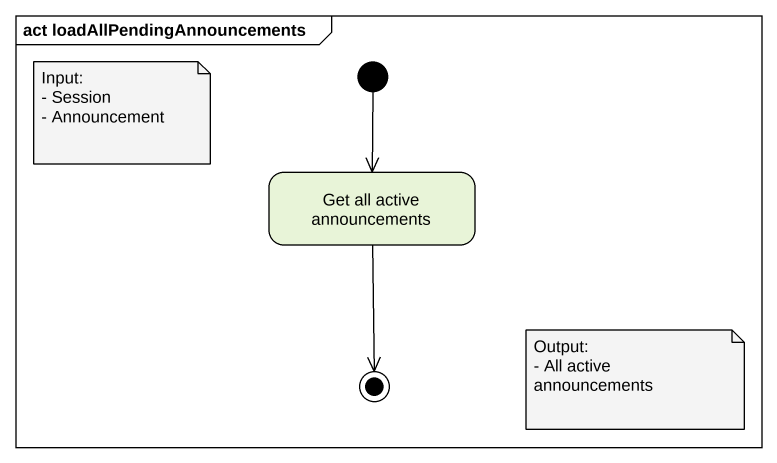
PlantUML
@startuml
mainframe act loadAllPendingAnnouncements
hide empty description
state "Get all active announcements" as Get_all_active_announcements
[*] --> Get_all_active_announcements
Get_all_active_announcements --> [*]
note as N1
  Input:
  - Session
  - Announcement
end note
note as N2
  Output:
  - All active announcements
end note
@enduml
